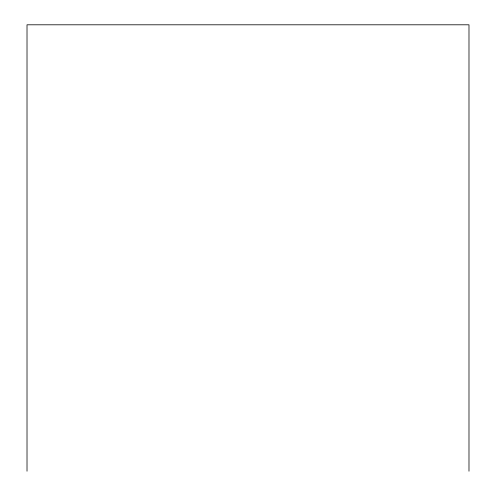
<?xml version="1.0" encoding="UTF-8"?>
<svg xmlns="http://www.w3.org/2000/svg" width="496" height="496" viewBox="0 0 496 496"><rect width="100%" height="100%" fill="white"/><g stroke="black" fill="none" stroke-linecap="round" stroke-linejoin="round"><path stroke-width="0.74" d="M468.987 471.2L468.987 24.8L27.013 24.8L27.013 471.2"/></g></svg>
